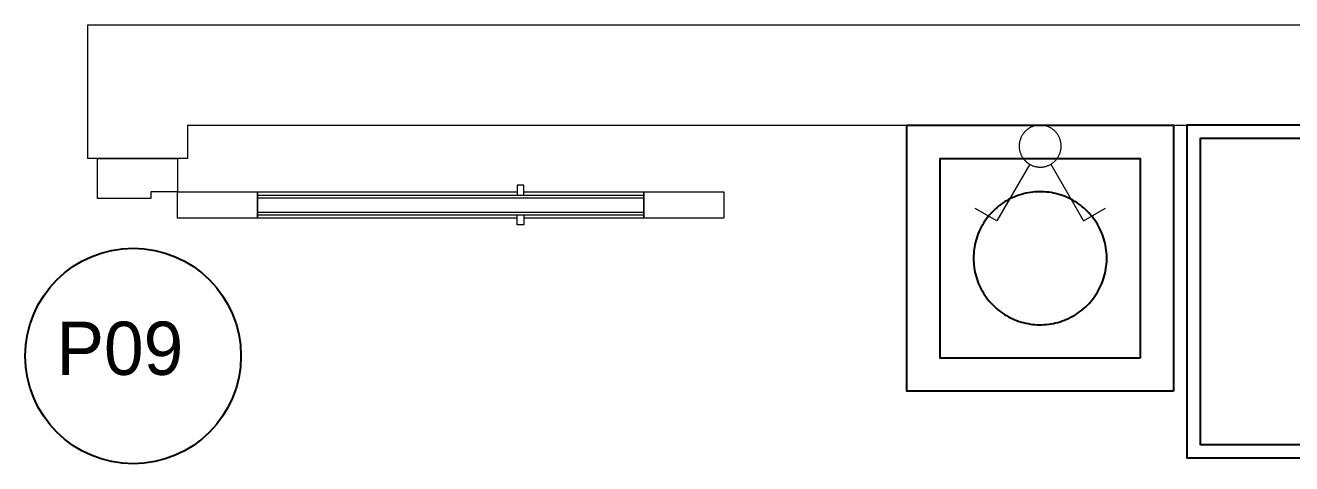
# Model space of a CAD drawing. Header units: metres. Extents: x 0 to 2861, y -1 to 1496.
# Drawn here: x 4.368 to 6.269, y 11.091 to 11.75 of the extents above; entities that cross this region are included whole.
import ezdxf

# ---------------------------------------------------------------- set-up
doc = ezdxf.new("R2010")
doc.units = ezdxf.units.M
for name, color, linetype, lineweight in [('#SAKLAR', 4, 'Continuous', 20), ('ARS-KUSEN', 25, 'Continuous', 9), ('ARS_DINDING', 1, 'Continuous', 15)]:
    doc.layers.add(name, color=color, linetype=linetype, lineweight=lineweight)
doc.layers.add('ARS-FURNITURE', color=252, linetype='Continuous')
doc.layers.add('TEKS', color=7, linetype='Continuous')

msp = doc.modelspace()

# ---------------------------------------------------------------- linework, layer by layer
at = {"layer": '#SAKLAR'}
msp.add_lwpolyline([(5.8598, 11.5684), (5.8598, 11.5673), (5.8599, 11.5662), (5.86, 11.5651), (5.8601, 11.564), (5.8603, 11.563), (5.8605, 11.5619), (5.8608, 11.5608), (5.861, 11.5598), (5.8614, 11.5587), (5.8617, 11.5577), (5.8621, 11.5567), (5.8625, 11.5556), (5.863, 11.5547), (5.8635, 11.5537), (5.864, 11.5527), (5.8646, 11.5518), (5.8652, 11.5509), (5.8658, 11.55), (5.8665, 11.5491), (5.8672, 11.5482), (5.8679, 11.5474), (5.8686, 11.5466), (5.8694, 11.5458), (5.8702, 11.5451), (5.871, 11.5444), (5.8719, 11.5437), (5.8727, 11.543), (5.8736, 11.5424), (5.8745, 11.5418), (5.8755, 11.5412), (5.8764, 11.5407), (5.8774, 11.5402), (5.8784, 11.5397), (5.8794, 11.5393), (5.8804, 11.5389), (5.8815, 11.5385), (5.8825, 11.5382), (5.8836, 11.5379), (5.8846, 11.5376), (5.8857, 11.5374), (5.8868, 11.5372), (5.8879, 11.5371), (5.889, 11.537), (5.89, 11.5369), (5.8911, 11.5369), (5.8922, 11.5369), (5.8933, 11.537), (5.8944, 11.537), (5.8955, 11.5372), (5.8966, 11.5373), (5.8977, 11.5375), (5.8987, 11.5378), (5.8998, 11.538), (5.9008, 11.5384), (5.9019, 11.5387), (5.9029, 11.5391), (5.9039, 11.5395), (5.9049, 11.54), (5.9059, 11.5404), (5.9069, 11.541), (5.9078, 11.5415), (5.9087, 11.5421), (5.9096, 11.5427), (5.9105, 11.5434), (5.9114, 11.5441), (5.9122, 11.5448), (5.913, 11.5455), (5.9138, 11.5463), (5.9146, 11.5471), (5.9153, 11.5479), (5.916, 11.5487), (5.9167, 11.5496), (5.9173, 11.5505), (5.9179, 11.5514), (5.9185, 11.5523), (5.919, 11.5533), (5.9195, 11.5542), (5.92, 11.5552), (5.9205, 11.5562), (5.9209, 11.5572), (5.9212, 11.5583), (5.9216, 11.5593), (5.9219, 11.5604), (5.9221, 11.5614), (5.9224, 11.5625), (5.9225, 11.5636), (5.9227, 11.5647), (5.9228, 11.5658), (5.9229, 11.5668), (5.9229, 11.5679), (5.9229, 11.569), (5.9229, 11.5701), (5.9228, 11.5712), (5.9227, 11.5723), (5.9225, 11.5734), (5.9223, 11.5745), (5.9221, 11.5755), (5.9219, 11.5766), (5.9215, 11.5777), (5.9212, 11.5787), (5.9208, 11.5797), (5.9204, 11.5808), (5.92, 11.5818), (5.9195, 11.5827), (5.919, 11.5837), (5.9184, 11.5847), (5.9179, 11.5856), (5.9173, 11.5865), (5.9166, 11.5874), (5.9159, 11.5882), (5.9152, 11.5891), (5.9145, 11.5899), (5.9138, 11.5907), (5.913, 11.5915), (5.9122, 11.5922), (5.9113, 11.5929), (5.9105, 11.5936), (5.9096, 11.5942), (5.9087, 11.5948), (5.9077, 11.5954), (5.9068, 11.596), (5.9058, 11.5965), (5.9049, 11.597), (5.9039, 11.5974), (5.9028, 11.5978), (5.9018, 11.5982), (5.9008, 11.5986), (5.8997, 11.5989), (5.8987, 11.5991), (5.8976, 11.5994), (5.8965, 11.5996), (5.8954, 11.5997), (5.8943, 11.5999), (5.8933, 11.5999), (5.8922, 11.6), (5.8911, 11.6), (5.89, 11.6), (5.8889, 11.5999), (5.8878, 11.5998), (5.8867, 11.5997), (5.8856, 11.5995), (5.8845, 11.5993), (5.8835, 11.599), (5.8824, 11.5987), (5.8814, 11.5984), (5.8803, 11.598), (5.8793, 11.5976), (5.8783, 11.5972), (5.8773, 11.5967), (5.8764, 11.5962), (5.8754, 11.5957), (5.8745, 11.5951), (5.8736, 11.5945), (5.8727, 11.5939), (5.8718, 11.5932), (5.8709, 11.5925), (5.8701, 11.5918), (5.8693, 11.591), (5.8686, 11.5902), (5.8678, 11.5894), (5.8671, 11.5886), (5.8664, 11.5878), (5.8658, 11.5869), (5.8651, 11.586), (5.8645, 11.5851), (5.864, 11.5841), (5.8635, 11.5832), (5.863, 11.5822), (5.8625, 11.5812), (5.8621, 11.5802), (5.8617, 11.5791), (5.8613, 11.5781), (5.861, 11.5771), (5.8607, 11.576), (5.8605, 11.5749), (5.8603, 11.5739), (5.8601, 11.5728), (5.86, 11.5717), (5.8599, 11.5706), (5.8598, 11.5695)], close=True, dxfattribs=at)
for points in [[(5.8756, 11.5411), (5.8265, 11.456)], [(5.9072, 11.5412), (5.9565, 11.4562)], [(5.8265, 11.456), (5.7938, 11.4749)], [(5.9565, 11.4562), (5.9892, 11.4751)]]:
    msp.add_lwpolyline(points, dxfattribs=at)
at = {"layer": 'ARS-FURNITURE'}
for points in [[(6.0913, 11.2), (5.6913, 11.2), (5.6913, 11.6), (6.0913, 11.6)], [(8.6113, 11.6), (6.1113, 11.6), (6.1113, 11.1), (8.6113, 11.1)], [(8.5913, 11.58), (6.1313, 11.58), (6.1313, 11.12), (8.5913, 11.12)], [(6.0413, 11.25), (5.7413, 11.25), (5.7413, 11.55), (6.0413, 11.55)], [(5.7913, 11.4), (5.7914, 11.3965), (5.7916, 11.3931), (5.7919, 11.3896), (5.7923, 11.3862), (5.7928, 11.3827), (5.7935, 11.3793), (5.7943, 11.3759), (5.7952, 11.3726), (5.7962, 11.3693), (5.7973, 11.366), (5.7985, 11.3627), (5.7999, 11.3595), (5.8013, 11.3564), (5.8029, 11.3533), (5.8046, 11.3503), (5.8064, 11.3473), (5.8082, 11.3444), (5.8102, 11.3415), (5.8123, 11.3387), (5.8145, 11.336), (5.8168, 11.3334), (5.8191, 11.3308), (5.8216, 11.3284), (5.8241, 11.326), (5.8267, 11.3237), (5.8294, 11.3215), (5.8321, 11.3194), (5.835, 11.3174), (5.8379, 11.3155), (5.8408, 11.3137), (5.8439, 11.312), (5.8469, 11.3104), (5.8501, 11.3089), (5.8533, 11.3075), (5.8565, 11.3063), (5.8598, 11.3051), (5.8631, 11.3041), (5.8664, 11.3032), (5.8698, 11.3023), (5.8732, 11.3017), (5.8766, 11.3011), (5.8801, 11.3006), (5.8835, 11.3003), (5.887, 11.3001), (5.8905, 11.3), (5.8939, 11.3), (5.8974, 11.3002), (5.9009, 11.3005), (5.9043, 11.3008), (5.9077, 11.3014), (5.9112, 11.302), (5.9146, 11.3027), (5.9179, 11.3036), (5.9212, 11.3046), (5.9245, 11.3057), (5.9278, 11.3069), (5.931, 11.3082), (5.9342, 11.3096), (5.9373, 11.3112), (5.9403, 11.3128), (5.9433, 11.3146), (5.9463, 11.3164), (5.9491, 11.3184), (5.9519, 11.3204), (5.9546, 11.3226), (5.9573, 11.3248), (5.9599, 11.3272), (5.9624, 11.3296), (5.9648, 11.3321), (5.9671, 11.3347), (5.9693, 11.3374), (5.9714, 11.3401), (5.9734, 11.3429), (5.9754, 11.3458), (5.9772, 11.3488), (5.9789, 11.3518), (5.9806, 11.3548), (5.9821, 11.358), (5.9835, 11.3611), (5.9848, 11.3644), (5.9859, 11.3676), (5.987, 11.3709), (5.988, 11.3743), (5.9888, 11.3776), (5.9895, 11.381), (5.9901, 11.3844), (5.9906, 11.3879), (5.991, 11.3913), (5.9912, 11.3948), (5.9913, 11.3983), (5.9913, 11.4017), (5.9912, 11.4052), (5.991, 11.4087), (5.9906, 11.4121), (5.9901, 11.4156), (5.9895, 11.419), (5.9888, 11.4224), (5.988, 11.4257), (5.987, 11.4291), (5.9859, 11.4324), (5.9848, 11.4356), (5.9835, 11.4389), (5.9821, 11.442), (5.9806, 11.4452), (5.9789, 11.4482), (5.9772, 11.4512), (5.9754, 11.4542), (5.9734, 11.4571), (5.9714, 11.4599), (5.9693, 11.4626), (5.9671, 11.4653), (5.9648, 11.4679), (5.9624, 11.4704), (5.9599, 11.4728), (5.9573, 11.4752), (5.9546, 11.4774), (5.9519, 11.4796), (5.9491, 11.4816), (5.9463, 11.4836), (5.9433, 11.4854), (5.9403, 11.4872), (5.9373, 11.4888), (5.9342, 11.4904), (5.931, 11.4918), (5.9278, 11.4931), (5.9245, 11.4943), (5.9212, 11.4954), (5.9179, 11.4964), (5.9146, 11.4973), (5.9112, 11.498), (5.9077, 11.4986), (5.9043, 11.4992), (5.9009, 11.4995), (5.8974, 11.4998), (5.8939, 11.5), (5.8905, 11.5), (5.887, 11.4999), (5.8835, 11.4997), (5.8801, 11.4994), (5.8766, 11.4989), (5.8732, 11.4983), (5.8698, 11.4977), (5.8664, 11.4968), (5.8631, 11.4959), (5.8598, 11.4949), (5.8565, 11.4937), (5.8533, 11.4925), (5.8501, 11.4911), (5.8469, 11.4896), (5.8439, 11.488), (5.8408, 11.4863), (5.8379, 11.4845), (5.835, 11.4826), (5.8321, 11.4806), (5.8294, 11.4785), (5.8267, 11.4763), (5.8241, 11.474), (5.8216, 11.4716), (5.8191, 11.4692), (5.8168, 11.4666), (5.8145, 11.464), (5.8123, 11.4613), (5.8102, 11.4585), (5.8082, 11.4556), (5.8064, 11.4527), (5.8046, 11.4497), (5.8029, 11.4467), (5.8013, 11.4436), (5.7999, 11.4405), (5.7985, 11.4373), (5.7973, 11.434), (5.7962, 11.4307), (5.7952, 11.4274), (5.7943, 11.4241), (5.7935, 11.4207), (5.7928, 11.4173), (5.7923, 11.4138), (5.7919, 11.4104), (5.7916, 11.4069), (5.7914, 11.4035)]]:
    msp.add_lwpolyline(points, close=True, dxfattribs=at)
at = {"layer": 'ARS-KUSEN'}
for points in [[(4.4763, 11.49), (4.4763, 11.55)], [(4.4763, 11.55), (4.5963, 11.55)], [(4.5963, 11.55), (4.5963, 11.5)], [(5.1163, 11.51), (5.1063, 11.51)], [(5.1063, 11.51), (5.1063, 11.495)], [(5.1163, 11.495), (5.1163, 11.51)], [(4.5563, 11.49), (4.4763, 11.49)], [(4.5963, 11.5), (4.5563, 11.5)], [(4.5563, 11.5), (4.5563, 11.49)], [(4.5963, 11.5), (4.7163, 11.5)], [(4.5963, 11.46), (4.5963, 11.5)], [(4.7163, 11.5), (4.7163, 11.46)], [(4.7163, 11.495), (5.2963, 11.495)], [(4.7163, 11.491), (5.2963, 11.491)], [(5.1063, 11.495), (5.1163, 11.495)], [(5.2963, 11.5), (5.4163, 11.5)], [(5.2963, 11.46), (5.2963, 11.5)], [(5.4163, 11.5), (5.4163, 11.46)], [(4.7163, 11.469), (5.2963, 11.469)], [(4.7163, 11.465), (5.2963, 11.465)], [(5.1063, 11.465), (5.1163, 11.465)], [(5.1063, 11.45), (5.1063, 11.465)], [(5.1163, 11.465), (5.1163, 11.45)], [(4.7163, 11.46), (4.5963, 11.46)], [(5.1163, 11.45), (5.1063, 11.45)], [(5.4163, 11.46), (5.2963, 11.46)]]:
    msp.add_lwpolyline(points, dxfattribs=at)
at = {"layer": 'ARS-KUSEN', "color": 16}
for points in [[(4.7163, 11.46), (4.7163, 11.5)], [(4.7163, 11.5), (5.1063, 11.5)], [(5.1163, 11.5), (5.2963, 11.5)], [(5.2963, 11.5), (5.2963, 11.46)], [(5.1063, 11.46), (4.7163, 11.46)], [(5.2963, 11.46), (5.1163, 11.46)]]:
    msp.add_lwpolyline(points, dxfattribs=at)
at = {"layer": 'ARS_DINDING', "color": 251}
for points in [[(8.4613, 11.75), (4.4613, 11.75)], [(4.4613, 11.75), (4.4613, 11.55)], [(4.6113, 11.6), (8.6113, 11.6)], [(4.6113, 11.6), (4.6113, 11.55)], [(4.6113, 11.55), (4.4613, 11.55)]]:
    msp.add_lwpolyline(points, dxfattribs=at)
at = {"layer": 'TEKS'}
msp.add_circle((4.5297, 11.2531), 0.1619, dxfattribs=at)

# ---------------------------------------------------------------- texts
at = {"layer": 'TEKS', "insert": (4.4146, 11.3047), "char_height": 0.08, "attachment_point": 1}
msp.add_mtext_dynamic_manual_height_columns('P09', width=29.643153, gutter_width=1, heights=[0.091], dxfattribs=at)

doc.saveas('drawing.dxf')
